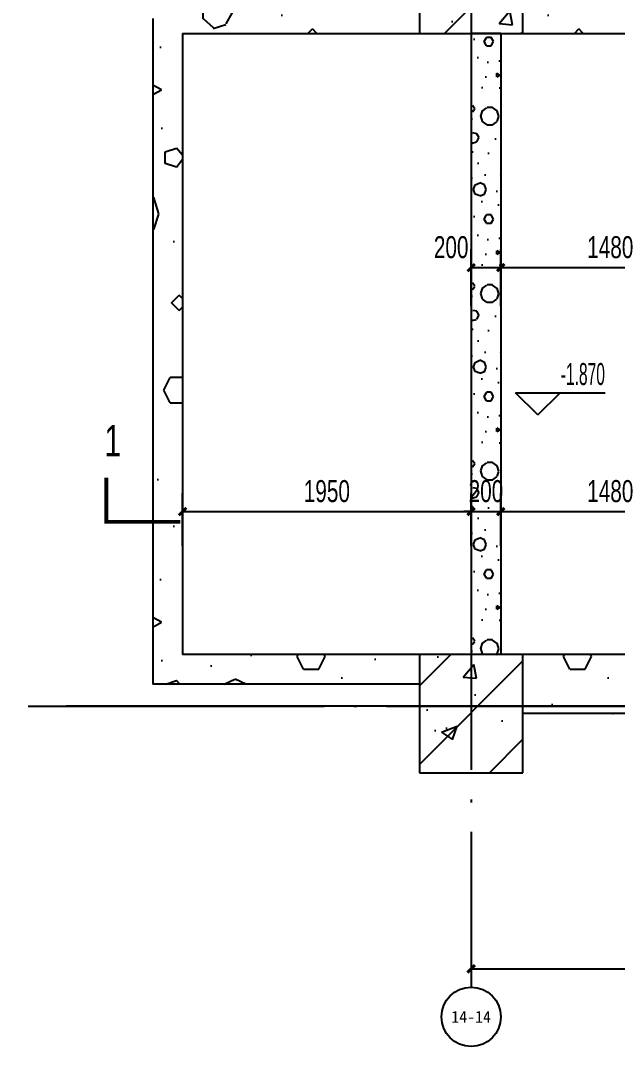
# Model space of a CAD drawing. Extents: x -26219 to 315419, y -160410 to -120810.
# Drawn here: x 92372 to 96400, y -140852 to -133784 of the extents above; entities that cross this region are included whole.
import ezdxf
from ezdxf.enums import TextEntityAlignment as Align
from ezdxf.xclip import XClip

# ---------------------------------------------------------------- set-up
doc = ezdxf.new("R2010")
doc.units = 0
doc.header["$LTSCALE"] = 1000
doc.header["$MEASUREMENT"] = 0
doc.header["$XCLIPFRAME"] = 0
doc.linetypes.add('104-14# 核心筒$2$DOTE', pattern=[2.42, 2, -0.2, 0.02, -0.2])
for name, color, linetype in [('01-标注_尺寸', 124, 'Continuous'), ('01-标注_标高', 200, 'Continuous'), ('01-标注_符号', 200, 'Continuous'), ('01-标注_轴线坐标', 132, 'Continuous'), ('02-TEXT_标注', 130, 'Continuous'), ('02-TEXT_轴号', 7, 'Continuous'), ('05-填充_天正', 26, 'Continuous'), ('104-14# 核心筒$0$A_STR-砌块墙', 121, 'Continuous'), ('104-14# 核心筒$2$05-填充_天正', 26, 'Continuous'), ('104-14# 核心筒$2$A_AXIS-轴线', 36, '104-14# 核心筒$2$DOTE'), ('104-14# 核心筒$2$A_STR-砼柱', 51, 'Continuous'), ('A_AXIS-轴线', 36, 'Continuous'), ('A_STR-砌块墙', 121, 'Continuous')]:
    doc.layers.add(name, color=color, linetype=linetype)
doc.styles.add('_TCH_AXIS', font='STXIHEI_0.TTF', dxfattribs={"width": 0.75, "height": 750})
doc.styles.add('_TCH_DIM', font='ros.shx', dxfattribs={"width": 0.75, "bigfont": 'jd.shx'})
doc.styles.add('_TCH_DIM_T3', font='ros.shx', dxfattribs={"width": 0.705882, "bigfont": 'jd.shx'})
doc.styles.add('_TCH_LABEL', font='ros.shx', dxfattribs={"bigfont": 'jd.shx'})
doc.dimstyles.new('_TCH_ARCH&&50', dxfattribs={"dimtxt": 148.75, "dimasz": 50, "dimexe": 125, "dimexo": 150, "dimgap": 63.125, "dimtad": 1, "dimdec": 0, "dimzin": 0, "dimdsep": 46, "dimtxsty": '_TCH_DIM_T3', "dimblk": 'ARCHTICK', "dimcen": 0.09, "dimclrt": 7, "dimazin": 2, "dimtfac": 1, "dimtdec": 0, "dimtix": 1, "dimtmove": 2, "dimatfit": 3, "dimfxl": 0, "dimtolj": 1, "dimtzin": 0, "dimarcsym": 0})
pattern_1 = [(45, (0, 0), (-265.165, 265.165), []), (50, (0, 0), (1075.89, -94.128), [112.5, -1237.5]), (355, (0, 0), (-208.127, 1128.288), [90, -990]), (100.4514, (89.7, -7.8), (867.764, 1034.159), [95.61, -1051.713]), (46.1842, (0, 300), (1600.862, -248.279), [168.75, -1856.25]), (96.6356, (133.4, 279.3), (1401.994, 1461.177), [143.415, -1577.57]), (351.1842, (0, 300), (1401.993, 1461.178), [135, -1485]), (21, (150, 225), (895.3606, -603.928), [112.5, -1237.5]), (326, (150, 225), (364.973, 1087.725), [90, -990]), (71.4514, (224.6, 174.7), (1260.334, 483.796), [95.61, -1051.713]), (37.5, (0, 0), (18.2398, 499.3408), [0, -978, 0, -1005, 0, -993.75]), (7.5, (0, 0), (394.6043, 591.6176), [0, -573, 0, -955.5, 0, -378.75]), (327.5, (-334.5, 0), (800.7337, -33.8323), [0, -375, 0, -1170, 0, -1552.5]), (317.5, (-484.5, 0), (874.7793, 150.1575), [0, -487.5, 0, -777, 0, -1102.5])]
pattern_2 = [(0, (531, -549), (900, 1800), [0, -1800]), (0, (-522, -792), (900, 1800), [0, -1800]), (0, (63, -810), (900, 1800), [0, -1800]), (0, (702, -279), (900, 1800), [0, -1800]), (0, (-45, -900), (900, 1800), [0, -1800]), (0, (882, 855), (900, 1800), [0, -1800]), (0, (333, 711), (900, 1800), [0, -1800]), (0, (621, 486), (900, 1800), [0, -1800]), (0, (-846, 450), (900, 1800), [0, -1800]), (0, (36, 369), (900, 1800), [0, -1800]), (0, (-306, -90), (900, 1800), [0, -1800]), (0, (-288, -765), (900, 1800), [0, -1800]), (0, (387, -837), (900, 1800), [0, -1800]), (0, (882, -45), (900, 1800), [0, -1800]), (0, (-801, -324), (900, 1800), [0, -1800]), (0, (-648, -18), (900, 1800), [0, -1800]), (0, (54, -144), (900, 1800), [0, -1800]), (0, (-198, -405), (900, 1800), [0, -1800]), (0, (-342, 189), (900, 1800), [0, -1800]), (0, (-117, 864), (900, 1800), [0, -1800]), (0, (-729, -702), (900, 1800), [0, -1800]), (0, (261, 495), (900, 1800), [0, -1800]), (0, (-576, 522), (900, 1800), [0, -1800]), (0, (-720, 756), (900, 1800), [0, -1800]), (130.60129, (771.43, 291.43), (-4499.99995, 5400.00002), [79.025, -33111.333]), (18.43495, (642.86, 325.71), (4500, 1800), [81.316, -11302.884]), (90, (642.9, 248.6), (900, 1800), [77.143, -3522.857]), (161.56505, (720, 222.86), (-4500, 1799.9999), [81.316, -11302.884]), (53.1301, (720, 222.86), (900, 1800), [85.714, -8914.285]), (135, (788.6, -694.3), (-900, 1800), [72.73, -5018.438]), (45, (685.7, -694.3), (900, 1800), [72.73, -5018.438]), (135, (737.14, -745.7), (-900, 1800), [72.73, -5018.438]), (45, (737.14, -745.7), (900, 1800), [72.73, -5018.438]), (116.565, (-77.1, 514.3), (-0.0002, 3600), [95.831, -1916.63]), (180, (-120, 600), (-900, 1800), [102.857, -1697.143]), (63.435, (-265.7, 514.3), (8e-06, 3600), [95.831, -1916.63]), (116.565, (-222.9, 428.6), (-0.0002, 3600), [95.831, -1916.63]), (0, (-222.9, 428.6), (900, 1800), [102.857, -1697.143]), (63.435, (-120, 428.6), (8e-06, 3600), [95.831, -1916.63]), (107.10273, (600, -94.286), (-2699.999897, 9000.000015), [116.584, -48848.707]), (143.97263, (565.71, 17.14), (-17099.99978, 12599.99999), [116.584, -24366.06]), (180, (471.4, 85.7), (-900, 1800), [111.429, -1688.57]), (36.02737, (265.71, 17.14), (17099.99987, 12599.99986), [116.584, -24366.06]), (71.56505, (231.43, -85.7), (2700, 9000), [108.42, -11275.778]), (107.10273, (265.714, -197.14), (-2699.999897, 9000.000015), [116.584, -48848.707]), (143.97263, (360, -265.71), (-17099.99978, 12599.99999), [116.584, -24366.06]), (0, (360, -265.7), (900, 1800), [111.429, -1688.57]), (36.02737, (471.43, -265.71), (17099.99987, 12599.99986), [116.584, -24366.06]), (71.56505, (565.71, -197.14), (2700, 9000), [108.42, -11275.778]), (150.25512, (617.14, 745.71), (-2700, 1799.99998), [69.105, -14442.96]), (90, (557.1, 711.4), (900, 1800), [68.571, -3531.428]), (29.74488, (557.14, 711.43), (2700, 1800), [69.105, -14442.96]), (116.565, (197.1, -531.4), (-0.0002, 3600), [95.831, -1916.63]), (168.69007, (154.29, -445.71), (-8100, 1799.99995), [87.412, -18269.056]), (41.185925, (0, -488.57), (22499.999864, 19799.999827), [91.116, -38177.406]), (90, (0, -574.3), (900, 1800), [85.714, -3514.285]), (138.81407, (68.57, -634.286), (-22499.9996, 19800.000126), [91.116, -38177.406]), (16.69924, (68.57, -634.286), (29699.999777, 8999.999906), [89.488, -37495.613]), (60.9454, (154.29, -608.57), (900, 1799.999984), [88.248, -36976.018]), (109.983106, (-557.14, 222.86), (-4500.000017, 12599.999967), [100.326, -42036.592]), (155.556045, (-591.43, 317.14), (-11700.000045, 5399.99989), [103.569, -43395.394]), (24.443955, (-780, 317.14), (11700.000006, 5399.999974), [103.569, -43395.394]), (70.01689, (-814.286, 222.86), (4500.000014, 12599.99997), [100.326, -42036.592]), (109.983106, (-780, 128.57), (-4500.000017, 12599.999967), [100.326, -42036.592]), (160.0169, (-685.71, 94.29), (-4500, 1799.99992), [100.326, -20968.132]), (19.9831, (-685.71, 94.29), (4499.99998, 1800), [100.326, -20968.132]), (70.01689, (-591.43, 128.57), (4500.000014, 12599.99997), [100.326, -42036.592]), (122.00538, (111.43, 60), (-900.00012, 1799.9999), [80.863, -16900.302]), (18.43495, (-8.57, 102.86), (4500, 1800), [81.316, -11302.884]), (90, (-8.6, 25.7), (900, 1800), [77.143, -3522.857]), (161.56505, (68.57, 0), (-4500, 1799.9999), [81.316, -11302.884]), (54.46232, (68.57, 0), (6299.99999, 8999.99999), [73.734, -30894.635]), (116.565, (-411.4, -377.1), (-0.0002, 3600), [95.831, -1916.63]), (180, (-454.3, -291.4), (-900, 1800), [94.286, -1705.714]), (59.03624, (-600, -377.14), (900, 1800), [99.96, -20891.466]), (120.96376, (-548.57, -462.86), (-900.00012, 1799.99992), [99.96, -20891.466]), (0, (-548.6, -462.9), (900, 1800), [94.286, -1705.714]), (63.435, (-454.3, -462.9), (8e-06, 3600), [95.831, -1916.63])]

# ---------------------------------------------------------------- blocks, each defined once
blk = doc.blocks.new('104-14# 核心筒')
at = {"layer": '104-14# 核心筒$2$05-填充_天正'}
h = blk.add_hatch(dxfattribs=at)
h.set_pattern_fill('钢筋混凝土', color=256, scale=150, style=0)
h.set_pattern_definition(pattern_1)
h.paths.add_polyline_path([(109250, 16300), (109950, 16300), (109950, 17100), (109250, 17100)])
h = blk.add_hatch(dxfattribs=at)
h.set_pattern_fill('加气混凝土', color=256, scale=150, style=0)
h.set_pattern_definition(pattern_2)
h.paths.add_polyline_path([(109250, 16300), (109250, 16500), (107650, 16500), (107583.3, 16400), (107650, 16300)])
h = blk.add_hatch(dxfattribs=at)
h.set_pattern_fill('加气混凝土', color=256, scale=150, style=0)
h.set_pattern_definition(pattern_2)
h.paths.add_polyline_path([(109950, 16500), (109950, 16300), (114500, 16300), (114550, 16366.7), (114550, 16500)])
h = blk.add_hatch(dxfattribs=at)
h.set_pattern_fill('加气混凝土', color=256, scale=150, style=0)
h.set_pattern_definition(pattern_2)
h.paths.add_polyline_path([(107583.3, 16400), (107450, 16400), (107450, 11900), (107650, 12100), (107650, 16300)])
h = blk.add_hatch(dxfattribs=at)
h.set_pattern_fill('加气混凝土', color=256, scale=150, style=0)
h.set_pattern_definition(pattern_2)
h.paths.add_polyline_path([(109250, 11900), (109250, 12100), (107650, 12100), (107450, 11900)])
h = blk.add_hatch(dxfattribs=at)
h.set_pattern_fill('钢筋混凝土', color=256, scale=150, style=0)
h.set_pattern_definition(pattern_1)
h.paths.add_polyline_path([(109250, 11300), (109950, 11300), (109950, 12100), (109250, 12100)])
h = blk.add_hatch(dxfattribs=at)
h.set_pattern_fill('加气混凝土', color=256, scale=150, style=0)
h.set_pattern_definition(pattern_2)
h.paths.add_polyline_path([(109950, 12100), (109950, 11700), (111025, 11700), (111025, 11900), (110800, 11900), (110800, 12100)])
at = {"layer": '104-14# 核心筒$0$A_STR-砌块墙'}
for p, q in [((107450, 16400), (107450, 11900)), ((107650, 16300), (109250, 16300)), ((107650, 16300), (107650, 12100)), ((109950, 16300), (114500, 16300)), ((109250, 12100), (107650, 12100)), ((110800, 12100), (109950, 12100)), ((109250, 11900), (107450, 11900)), ((111025, 11700), (109950, 11700))]:
    blk.add_line(p, q, dxfattribs=at)
at = {"layer": '104-14# 核心筒$2$A_AXIS-轴线'}
for p, q in [((109600, 228733.6), (109600, 169654.9)), ((109600, 54018.4), (109600, -8545.1)), ((-24839, 11750), (120259.9, 11750)), ((-24839, 7700), (120259.9, 7700))]:
    blk.add_line(p, q, dxfattribs=at)
at = {"layer": '104-14# 核心筒$2$A_STR-砼柱'}
for p, q in [((109250, 17100), (109250, 16300)), ((109950, 16300), (109950, 17100)), ((109250, 16300), (109950, 16300)), ((109950, 12100), (109250, 12100)), ((109250, 12100), (109250, 11300)), ((109950, 11300), (109950, 12100)), ((109250, 11300), (109950, 11300))]:
    blk.add_line(p, q, dxfattribs=at)
blk = doc.blocks.new('_ArchTick')
at = {"color": 0, "linetype": 'ByBlock', "const_width": 0.4}
blk.add_lwpolyline([(-0.5, -0.5), (0.5, 0.5)], dxfattribs=at)
blk = doc.blocks.new('*D1155')
at = {"layer": '01-标注_尺寸', "color": 0, "lineweight": -2, "transparency": 16777216}
for p, q in [((95613.9, -137333.3), (95613.9, -136977.4)), ((97093.9, -137333.3), (97093.9, -136977.4)), ((95613.9, -137102.4), (97093.9, -137102.4))]:
    blk.add_line(p, q, dxfattribs=at)
at = {"layer": 'Defpoints', "color": 0, "transparency": 16777216}
for p in [(97093.9, -137102.4), (95613.9, -137483.3), (97093.9, -137483.3)]:
    blk.add_point(p, dxfattribs=at)
at = {"layer": '01-标注_尺寸', "color": 0, "lineweight": -2, "transparency": 16777216, "xscale": 50, "yscale": 50, "zscale": 50, "rotation": 180}
blk.add_blockref('_ArchTick', (95613.9, -137102.4), dxfattribs=at)
at = {"layer": '01-标注_尺寸', "color": 0, "lineweight": -2, "transparency": 16777216, "xscale": 50, "yscale": 50, "zscale": 50}
blk.add_blockref('_ArchTick', (97093.9, -137102.4), dxfattribs=at)
at = {"layer": '01-标注_尺寸', "color": 7, "transparency": 16777216, "insert": (96353.9, -136964.9), "char_height": 148.75, "attachment_point": 5, "style": '_TCH_DIM_T3'}
blk.add_mtext('\\A1;1480', dxfattribs=at)
blk = doc.blocks.new('*D1156')
at = {"layer": '01-标注_尺寸', "color": 0, "lineweight": -2, "transparency": 16777216}
for p, q in [((95413.9, -137333.3), (95413.9, -136977.4)), ((95613.9, -137333.3), (95613.9, -136977.4)), ((95413.9, -137102.4), (95363.9, -137102.4)), ((95413.9, -137102.4), (95613.9, -137102.4)), ((95613.9, -137102.4), (95663.9, -137102.4))]:
    blk.add_line(p, q, dxfattribs=at)
at = {"layer": 'Defpoints', "color": 0, "transparency": 16777216}
for p in [(95613.9, -137102.4), (95413.9, -137483.3), (95613.9, -137483.3)]:
    blk.add_point(p, dxfattribs=at)
at = {"layer": '01-标注_尺寸', "color": 0, "lineweight": -2, "transparency": 16777216, "xscale": 50, "yscale": 50, "zscale": 50}
blk.add_blockref('_ArchTick', (95413.9, -137102.4), dxfattribs=at)
at = {"layer": '01-标注_尺寸', "color": 0, "lineweight": -2, "transparency": 16777216, "xscale": 50, "yscale": 50, "zscale": 50, "rotation": 180}
blk.add_blockref('_ArchTick', (95613.9, -137102.4), dxfattribs=at)
at = {"layer": '01-标注_尺寸', "color": 7, "transparency": 16777216, "insert": (95513.9, -136964.9), "char_height": 148.75, "attachment_point": 5, "style": '_TCH_DIM_T3'}
blk.add_mtext('\\A1;200', dxfattribs=at)
blk = doc.blocks.new('*D1157')
at = {"layer": '01-标注_尺寸', "color": 0, "lineweight": -2, "transparency": 16777216}
for p, q in [((93463.9, -137333.3), (93463.9, -136977.4)), ((95413.9, -137333.3), (95413.9, -136977.4)), ((93463.9, -137102.4), (95413.9, -137102.4))]:
    blk.add_line(p, q, dxfattribs=at)
at = {"layer": 'Defpoints', "color": 0, "transparency": 16777216}
for p in [(95413.9, -137102.4), (93463.9, -137483.3), (95413.9, -137483.3)]:
    blk.add_point(p, dxfattribs=at)
at = {"layer": '01-标注_尺寸', "color": 0, "lineweight": -2, "transparency": 16777216, "xscale": 50, "yscale": 50, "zscale": 50, "rotation": 180}
blk.add_blockref('_ArchTick', (93463.9, -137102.4), dxfattribs=at)
at = {"layer": '01-标注_尺寸', "color": 0, "lineweight": -2, "transparency": 16777216, "xscale": 50, "yscale": 50, "zscale": 50}
blk.add_blockref('_ArchTick', (95413.9, -137102.4), dxfattribs=at)
at = {"layer": '01-标注_尺寸', "color": 7, "transparency": 16777216, "insert": (94438.9, -136964.9), "char_height": 148.75, "attachment_point": 5, "style": '_TCH_DIM_T3'}
blk.add_mtext('\\A1;1950', dxfattribs=at)
blk = doc.blocks.new('*D1166')
at = {"layer": '01-标注_尺寸', "color": 0, "lineweight": -2, "transparency": 16777216}
for p, q in [((95413.9, -139843.8), (95413.9, -140318.8)), ((98613.9, -139843.8), (98613.9, -140318.8)), ((95413.9, -140193.8), (98613.9, -140193.8))]:
    blk.add_line(p, q, dxfattribs=at)
at = {"layer": 'Defpoints', "color": 0, "transparency": 16777216}
for p in [(95413.9, -139693.8), (98613.9, -139693.8), (98613.9, -140193.8)]:
    blk.add_point(p, dxfattribs=at)
at = {"layer": '01-标注_尺寸', "color": 0, "lineweight": -2, "transparency": 16777216, "xscale": 50, "yscale": 50, "zscale": 50, "rotation": 180}
blk.add_blockref('_ArchTick', (95413.9, -140193.8), dxfattribs=at)
at = {"layer": '01-标注_尺寸', "color": 0, "lineweight": -2, "transparency": 16777216, "xscale": 50, "yscale": 50, "zscale": 50}
blk.add_blockref('_ArchTick', (98613.9, -140193.8), dxfattribs=at)
at = {"layer": '01-标注_尺寸', "color": 7, "transparency": 16777216, "insert": (97013.9, -140056.3), "char_height": 148.75, "attachment_point": 5, "style": '_TCH_DIM_T3'}
blk.add_mtext('\\A1;3200', dxfattribs=at)
blk = doc.blocks.new('*D1175')
at = {"layer": '01-标注_尺寸', "color": 0, "lineweight": -2, "transparency": 16777216}
for p, q in [((95613.9, -135712.7), (95613.9, -135327.8)), ((97093.9, -135712.7), (97093.9, -135327.8)), ((95613.9, -135452.8), (97093.9, -135452.8))]:
    blk.add_line(p, q, dxfattribs=at)
at = {"layer": 'Defpoints', "color": 0, "transparency": 16777216}
for p in [(97093.9, -135452.8), (95613.9, -135862.7), (97093.9, -135862.7)]:
    blk.add_point(p, dxfattribs=at)
at = {"layer": '01-标注_尺寸', "color": 0, "lineweight": -2, "transparency": 16777216, "xscale": 50, "yscale": 50, "zscale": 50, "rotation": 180}
blk.add_blockref('_ArchTick', (95613.9, -135452.8), dxfattribs=at)
at = {"layer": '01-标注_尺寸', "color": 0, "lineweight": -2, "transparency": 16777216, "xscale": 50, "yscale": 50, "zscale": 50}
blk.add_blockref('_ArchTick', (97093.9, -135452.8), dxfattribs=at)
at = {"layer": '01-标注_尺寸', "color": 7, "transparency": 16777216, "insert": (96353.9, -135315.3), "char_height": 148.75, "attachment_point": 5, "style": '_TCH_DIM_T3'}
blk.add_mtext('\\A1;1480', dxfattribs=at)
blk = doc.blocks.new('*D1176')
at = {"layer": '01-标注_尺寸', "color": 0, "lineweight": -2, "transparency": 16777216}
for p, q in [((95413.9, -135712.7), (95413.9, -135327.8)), ((95613.9, -135712.7), (95613.9, -135327.8)), ((95413.9, -135452.8), (95613.9, -135452.8))]:
    blk.add_line(p, q, dxfattribs=at)
at = {"layer": 'Defpoints', "color": 0, "transparency": 16777216}
for p in [(95613.9, -135452.8), (95413.9, -135862.7), (95613.9, -135862.7)]:
    blk.add_point(p, dxfattribs=at)
at = {"layer": '01-标注_尺寸', "color": 0, "lineweight": -2, "transparency": 16777216, "xscale": 50, "yscale": 50, "zscale": 50, "rotation": 180}
blk.add_blockref('_ArchTick', (95413.9, -135452.8), dxfattribs=at)
at = {"layer": '01-标注_尺寸', "color": 0, "lineweight": -2, "transparency": 16777216, "xscale": 50, "yscale": 50, "zscale": 50}
blk.add_blockref('_ArchTick', (95613.9, -135452.8), dxfattribs=at)
at = {"layer": '01-标注_尺寸', "color": 7, "transparency": 16777216, "insert": (95278.9, -135315.3), "char_height": 148.75, "attachment_point": 5, "style": '_TCH_DIM_T3'}
blk.add_mtext('\\A1;200', dxfattribs=at)

msp = doc.modelspace()

# ---------------------------------------------------------------- hatches: boundary and pattern name
at = {"layer": '05-填充_天正'}
h = msp.add_hatch(dxfattribs=at)
h.set_pattern_fill('加气混凝土', color=256, scale=50, style=0)
h.set_pattern_definition([(0, (177, -183), (300, 600), [0, -600]), (0, (-174, -264), (300, 600), [0, -600]), (0, (21, -270), (300, 600), [0, -600]), (0, (234, -93), (300, 600), [0, -600]), (0, (-15, -300), (300, 600), [0, -600]), (0, (294, 285), (300, 600), [0, -600]), (0, (111, 237), (300, 600), [0, -600]), (0, (207, 162), (300, 600), [0, -600]), (0, (-282, 150), (300, 600), [0, -600]), (0, (12, 123), (300, 600), [0, -600]), (0, (-102, -30), (300, 600), [0, -600]), (0, (-96, -255), (300, 600), [0, -600]), (0, (129, -279), (300, 600), [0, -600]), (0, (294, -15), (300, 600), [0, -600]), (0, (-267, -108), (300, 600), [0, -600]), (0, (-216, -6), (300, 600), [0, -600]), (0, (18, -48), (300, 600), [0, -600]), (0, (-66, -135), (300, 600), [0, -600]), (0, (-114, 63), (300, 600), [0, -600]), (0, (-39, 288), (300, 600), [0, -600]), (0, (-243, -234), (300, 600), [0, -600]), (0, (87, 165), (300, 600), [0, -600]), (0, (-192, 174), (300, 600), [0, -600]), (0, (-240, 252), (300, 600), [0, -600]), (130.601294, (257.143, 97.143), (-1499.9999834, 1800.000008), [26.3416, -11037.111]), (18.43495, (214.29, 108.57), (1499.999994, 599.999996), [27.1052, -3767.628]), (90, (214.3, 82.86), (300, 600), [25.7143, -1174.2857]), (161.56505, (240, 74.29), (-1500.00001, 599.999955), [27.1052, -3767.628]), (53.1301, (240, 74.29), (300, 600), [28.5714, -2971.4285]), (135, (262.86, -231.43), (-300.00004, 599.99996), [24.2437, -1672.8126]), (45, (228.57, -231.43), (300, 600), [24.2437, -1672.8126]), (135, (245.71, -248.57), (-300.00004, 599.99996), [24.2437, -1672.8126]), (45, (245.71, -248.57), (300, 600), [24.2437, -1672.8126]), (116.56505, (-25.7, 171.43), (-5e-05, 1200), [31.9438, -638.8765]), (180, (-40, 200), (-300, 600), [34.2857, -565.7142]), (63.43495, (-88.57, 171.43), (3e-06, 1200), [31.9438, -638.8765]), (116.56505, (-74.3, 142.86), (-5e-05, 1200), [31.9438, -638.8765]), (0, (-74.3, 142.86), (300, 600), [34.2857, -565.7142]), (63.43495, (-40, 142.86), (3e-06, 1200), [31.9438, -638.8765]), (107.102728, (200, -31.429), (-899.9999656, 3000.0000048), [38.8613, -16282.9025]), (143.972626, (188.57, 5.714), (-5699.999928, 4199.999995), [38.8613, -8122.02]), (180, (157.14, 28.6), (-300, 600), [37.1429, -562.857]), (36.027373, (88.57, 5.714), (5699.999958, 4199.999955), [38.8613, -8122.02]), (71.56505, (77.14, -28.57), (900.000005, 2999.999995), [36.1403, -3758.5928]), (107.102728, (88.571, -65.714), (-899.9999656, 3000.0000048), [38.8613, -16282.9025]), (143.972626, (120, -88.57), (-5699.999928, 4199.999995), [38.8613, -8122.02]), (0, (120, -88.6), (300, 600), [37.1429, -562.857]), (36.027373, (157.143, -88.57), (5699.999958, 4199.999955), [38.8613, -8122.02]), (71.56505, (188.57, -65.71), (900.000005, 2999.999995), [36.1403, -3758.5928]), (150.25512, (205.714, 248.57), (-900.000002, 599.999993), [23.035, -4814.3196]), (90, (185.7, 237.14), (300, 600), [22.8571, -1177.1427]), (29.74488, (185.714, 237.14), (900, 599.999997), [23.035, -4814.3196]), (116.56505, (65.7, -177.14), (-5e-05, 1200), [31.9438, -638.8765]), (168.690067, (51.43, -148.57), (-2700.000002, 599.999985), [29.1373, -6089.6855]), (41.185925, (0, -162.857), (7499.9999546, 6599.9999423), [30.3718, -12725.802]), (90, (0, -191.43), (300, 600), [28.5714, -1171.4285]), (138.814074, (22.857, -211.429), (-7499.9998667, 6600.000042), [30.3718, -12725.802]), (16.699244, (22.857, -211.429), (9899.9999255, 2999.9999686), [29.8295, -12498.5375]), (60.945396, (51.43, -202.857), (299.999999, 599.9999947), [29.416, -12325.3395]), (109.983106, (-185.714, 74.286), (-1500.0000056, 4199.999989), [33.442, -14012.1975]), (155.556045, (-197.143, 105.714), (-3900.000015, 1799.9999626), [34.523, -14465.1315]), (24.443955, (-260, 105.714), (3900.000002, 1799.9999913), [34.523, -14465.1315]), (70.016893, (-271.429, 74.286), (1500.0000045, 4199.9999896), [33.442, -14012.1975]), (109.983106, (-260, 42.857), (-1500.0000056, 4199.999989), [33.442, -14012.1975]), (160.016893, (-228.57, 31.43), (-1500.000001, 599.999973), [33.442, -6989.3775]), (19.983107, (-228.57, 31.43), (1499.999992, 599.999999), [33.442, -6989.3775]), (70.016893, (-197.143, 42.857), (1500.0000045, 4199.9999896), [33.442, -14012.1975]), (122.005383, (37.14, 20), (-300.00004, 599.99997), [26.9542, -5633.434]), (18.43495, (-2.86, 34.29), (1499.999994, 599.999996), [27.1052, -3767.628]), (90, (-2.86, 8.57), (300, 600), [25.7143, -1174.2857]), (161.56505, (22.86, 0), (-1500.00001, 599.999955), [27.1052, -3767.628]), (54.462322, (22.857, 0), (2099.999997, 2999.9999955), [24.578, -10298.2115]), (116.56505, (-137.14, -125.7), (-5e-05, 1200), [31.9438, -638.8765]), (180, (-151.4, -97.14), (-300, 600), [31.4286, -568.5714]), (59.036243, (-200, -125.714), (300.000001, 599.999997), [33.3197, -6963.822]), (120.963756, (-182.857, -154.286), (-300.000041, 599.999972), [33.3197, -6963.822]), (0, (-182.86, -154.3), (300, 600), [31.4286, -568.5714]), (63.43495, (-151.43, -154.3), (3e-06, 1200), [31.9438, -638.8765])])
h.paths.add_polyline_path([(95413.9, -133868.8), (95413.9, -138068.8), (95613.9, -138068.8), (95613.9, -133868.8)])

# ---------------------------------------------------------------- linework, layer by layer
at = {"layer": '01-标注_标高'}
for p, q in [((95864.7, -136448.9), (95714.7, -136298.9)), ((95714.7, -136298.9), (96320.4, -136298.9)), ((95864.7, -136448.9), (96014.7, -136298.9))]:
    msp.add_line(p, q, dxfattribs=at)
at = {"layer": '01-标注_符号'}
msp.add_lwpolyline([(99693.9, -134893.8, 0, 0, 0), (95763.9, -134893.8, 0, 0, 0), (95763.9, -137418.8, 0, 0, 0), (97783.9, -137418.8, 40, 0, 0), (97933.9, -137418.8, 0, 0, 0)], format="xyseb", dxfattribs=at)
at = {"layer": '01-标注_符号', "const_width": 25}
msp.add_lwpolyline([(93448.9, -137172.6), (92948.9, -137172.6), (92948.9, -136872.6)], dxfattribs=at)
at = {"layer": '01-标注_轴线坐标'}
msp.add_line((95413.9, -139318.8), (95413.9, -140318.8), dxfattribs=at)
msp.add_circle((95413.9, -140518.8), 200, dxfattribs=at)
at = {"layer": 'A_AXIS-轴线'}
msp.add_line((103014.1, -138418.8), (92678.5, -138418.8), dxfattribs=at)
at = {"layer": 'A_STR-砌块墙'}
for p, q in [((95413.9, -133868.8), (95413.9, -138068.8)), ((95613.9, -133868.8), (95413.9, -133868.8)), ((95613.9, -133868.8), (95613.9, -138068.8)), ((95613.9, -138068.8), (95413.9, -138068.8))]:
    msp.add_line(p, q, dxfattribs=at)

# ---------------------------------------------------------------- block references
ref = msp.add_blockref('104-14# 核心筒', (-14186.1, -150168.8))
XClip(ref).set_block_clipping_path([(106607.1139184716, 10499.9999999845), (118350.0977260475, 23000.0000000241)])
ref = msp.add_blockref('104-14# 核心筒', (-24171.8, -146852.4))
XClip(ref).set_block_clipping_path([(21749.9999999867, 6862.509807695), (34199.9999999442, 18650.0000000002)])
ref = msp.add_blockref('104-14# 核心筒', (-14186.1, -342823.7))
XClip(ref).set_block_clipping_path([(106600, 188399.9997829867), (117200.2008833432, 201506.2882948874)])

# ---------------------------------------------------------------- texts
at = {"layer": '02-TEXT_标注'}
for s, height, style, width, p in [('-1.870', 148.75, '_TCH_DIM', 0.529412, (96019.3, -136246.4)), ('1', 212.5, '_TCH_LABEL', 0.705882, (92936.4, -136728.8))]:
    msp.add_text(s, height=height, dxfattribs=dict(at, style=style, width=width)).set_placement(p)
at = {"layer": '02-TEXT_轴号', "style": '_TCH_AXIS', "width": 0.94898}
msp.add_text('14-14', height=80.72, dxfattribs=at).set_placement((95279.8, -140559.2), (95547.9, -140559.2), align=Align.FIT)

# ---------------------------------------------------------------- dimensions: what is measured, and where the dimension line sits
at = {"layer": '01-标注_尺寸'}
dim = msp.add_linear_dim(base=(95613.9, -135452.8), p1=(95413.9, -135862.7), p2=(95613.9, -135862.7), angle=0, dimstyle='_TCH_ARCH&&50', dxfattribs=at)
dim.commit()
dim.dimension.update_dxf_attribs({"geometry": '*D1176', "text_midpoint": (95278.9, -135315.3), "dimtype": 161})
for p1, p2, distance, picture, middle in [((95613.9, -135862.7), (97093.9, -135862.7), 409.9, '*D1175', (96353.9, -135315.3)), ((93463.9, -137483.3), (95413.9, -137483.3), 381, '*D1157', (94438.9, -136964.9)), ((95413.9, -137483.3), (95613.9, -137483.3), 381, '*D1156', (95513.9, -136964.9)), ((95613.9, -137483.3), (97093.9, -137483.3), 381, '*D1155', (96353.9, -136964.9)), ((95413.9, -139693.8), (98613.9, -139693.8), -500, '*D1166', (97013.9, -140056.3))]:
    dim = msp.add_aligned_dim(p1=p1, p2=p2, distance=distance, dimstyle='_TCH_ARCH&&50', dxfattribs=at)
    dim.commit()
    dim.dimension.update_dxf_attribs({"geometry": picture, "text_midpoint": middle})

doc.saveas('drawing.dxf')
